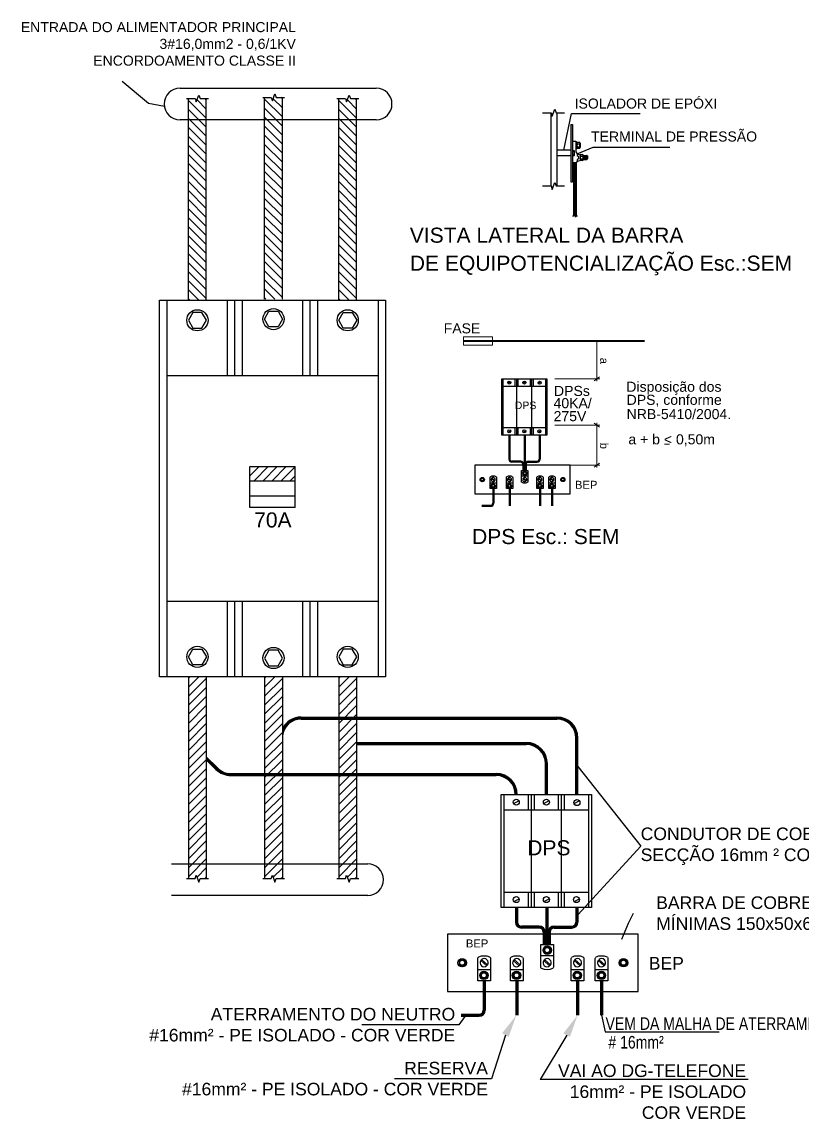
# Model space of a CAD drawing. Header units: inches. Extents: x -3 to 923, y -103 to 154.
# Drawn here: x 286.139 to 286.658, y -72.283 to -71.553 of the extents above; entities that cross this region are included whole.
import ezdxf
from ezdxf.enums import TextEntityAlignment as Align

# ---------------------------------------------------------------- set-up
doc = ezdxf.new("R2010")
doc.units = ezdxf.units.IN
doc.header["$LTSCALE"] = 10
doc.header["$MEASUREMENT"] = 0
doc.linetypes.add('Dashed', pattern=[0.75, 0.5, -0.25])
for name, color, linetype in [('C01', 1, 'Continuous'), ('C02', 2, 'Continuous'), ('C03', 3, 'Continuous'), ('C04', 4, 'Continuous'), ('Cotas', 1, 'Continuous'), ('L14', 7, 'Continuous'), ('L25', 7, 'Continuous'), ('L27', 7, 'Continuous'), ('LO-Condutos', 210, 'Continuous')]:
    doc.layers.add(name, color=color, linetype=linetype)
doc.layers.add('Cota', color=7, linetype='Continuous', lineweight=25)
doc.layers.add('EL -Condutos piso', color=2, linetype='Dashed', lineweight=30)
doc.styles.add('Arial', font='arial.ttf')

# ---------------------------------------------------------------- blocks, each defined once
blk = doc.blocks.new('*X12')
at = {"color": 0}
for p, q in [((2089, 1032), (2089, 1032)), ((2089, 1032), (2089, 1032)), ((2090, 1032), (2090, 1032)), ((2091, 1031), (2091, 1032)), ((2091, 1032), (2091, 1032)), ((2092, 1031), (2092, 1032)), ((2092, 1031), (2092, 1032)), ((2092, 1031), (2119, 1031)), ((2093, 1031), (2093, 1032)), ((2094, 1030), (2094, 1032)), ((2094, 1031), (2094, 1032)), ((2094, 1031), (2116, 1031)), ((2095, 1030), (2095, 1032)), ((2095, 1030), (2114, 1030)), ((2096, 1029), (2096, 1032)), ((2096, 1030), (2096, 1032)), ((2096, 1029), (2113, 1029)), ((2097, 1029), (2097, 1032)), ((2097, 1029), (2111, 1029)), ((2098, 1028), (2098, 1032)), ((2098, 1028), (2098, 1032)), ((2098, 1028), (2110, 1028)), ((2099, 1027), (2099, 1032)), ((2099, 1027), (2099, 1032)), ((2099, 1028), (2109, 1028)), ((2099, 1027), (2108, 1027)), ((2100, 1026), (2100, 1032)), ((2100, 1026), (2107, 1026)), ((2100, 1026), (2106, 1026)), ((2101, 1024), (2101, 1032)), ((2101, 1025), (2101, 1032)), ((2101, 1025), (2105, 1025)), ((2101, 1024), (2104, 1024)), ((2101, 1024), (2103, 1024)), ((2102, 1023), (2102, 1032)), ((2102, 1022), (2102, 1032)), ((2102, 1023), (2103, 1023)), ((2102, 1022), (2102, 1022)), ((2103, 1023), (2103, 1032)), ((2104, 1025), (2104, 1032)), ((2104, 1024), (2104, 1032)), ((2105, 1025), (2105, 1032)), ((2106, 1026), (2106, 1032)), ((2106, 1026), (2106, 1032)), ((2107, 1026), (2107, 1032)), ((2108, 1027), (2108, 1032)), ((2108, 1027), (2108, 1032)), ((2109, 1028), (2109, 1032)), ((2109, 1028), (2109, 1032)), ((2110, 1028), (2110, 1032)), ((2111, 1029), (2111, 1032)), ((2111, 1029), (2111, 1032)), ((2112, 1029), (2112, 1032)), ((2112, 1029), (2112, 1032)), ((2113, 1030), (2113, 1032)), ((2114, 1030), (2114, 1032)), ((2114, 1030), (2114, 1032)), ((2115, 1030), (2115, 1032)), ((2116, 1031), (2116, 1032)), ((2116, 1030), (2116, 1032)), ((2117, 1031), (2117, 1032)), ((2118, 1031), (2118, 1032)), ((2118, 1031), (2118, 1032)), ((2119, 1031), (2119, 1032)), ((2119, 1031), (2119, 1032)), ((2120, 1031), (2120, 1032)), ((2121, 1031), (2121, 1032)), ((2121, 1031), (2121, 1032)), ((2122, 1032), (2122, 1032)), ((2122, 1032), (2122, 1032)), ((2123, 1032), (2123, 1032)), ((2124, 1032), (2124, 1032)), ((2124, 1032), (2124, 1032)), ((2125, 1032), (2125, 1032)), ((2126, 1032), (2126, 1032)), ((2126, 1032), (2126, 1032)), ((2127, 1032), (2127, 1032)), ((2128, 1031), (2128, 1032)), ((2128, 1031), (2128, 1032)), ((2129, 1031), (2129, 1032)), ((2129, 1031), (2129, 1032)), ((2129, 1031), (2158, 1031)), ((2130, 1031), (2130, 1032)), ((2131, 1031), (2131, 1032)), ((2131, 1031), (2131, 1032)), ((2132, 1031), (2132, 1032)), ((2132, 1031), (2132, 1032)), ((2132, 1031), (2156, 1031)), ((2133, 1030), (2133, 1032)), ((2134, 1030), (2134, 1032)), ((2134, 1030), (2134, 1032)), ((2134, 1030), (2154, 1030)), ((2135, 1030), (2135, 1032)), ((2136, 1030), (2136, 1032)), ((2136, 1029), (2136, 1032)), ((2136, 1029), (2153, 1029)), ((2137, 1029), (2137, 1032)), ((2138, 1029), (2138, 1032)), ((2138, 1029), (2138, 1032)), ((2138, 1029), (2152, 1029)), ((2139, 1028), (2139, 1032)), ((2139, 1028), (2139, 1032)), ((2139, 1028), (2151, 1028)), ((2140, 1028), (2140, 1032)), ((2140, 1028), (2150, 1028)), ((2141, 1027), (2141, 1032)), ((2141, 1027), (2141, 1032)), ((2141, 1027), (2150, 1027)), ((2142, 1026), (2142, 1032)), ((2142, 1026), (2142, 1032)), ((2142, 1026), (2149, 1026)), ((2143, 1026), (2143, 1032)), ((2143, 1026), (2149, 1026)), ((2144, 1025), (2144, 1032)), ((2144, 1025), (2144, 1032)), ((2144, 1025), (2148, 1025)), ((2145, 1024), (2145, 1032)), ((2145, 1024), (2148, 1024)), ((2145, 1024), (2148, 1024)), ((2146, 1023), (2146, 1032)), ((2146, 1023), (2146, 1032)), ((2146, 1023), (2147, 1023)), ((2147, 1022), (2147, 1032)), ((2147, 1022), (2147, 1022)), ((2148, 1024), (2148, 1032)), ((2148, 1025), (2148, 1032)), ((2149, 1026), (2149, 1032)), ((2149, 1026), (2149, 1032)), ((2150, 1027), (2150, 1032)), ((2151, 1028), (2151, 1032)), ((2151, 1028), (2151, 1032)), ((2152, 1029), (2152, 1032)), ((2152, 1029), (2152, 1032)), ((2153, 1029), (2153, 1032)), ((2154, 1030), (2154, 1032)), ((2154, 1030), (2154, 1032)), ((2155, 1030), (2155, 1032)), ((2156, 1031), (2156, 1032)), ((2156, 1031), (2156, 1032)), ((2157, 1031), (2157, 1032)), ((2158, 1031), (2158, 1032)), ((2158, 1031), (2158, 1032)), ((2159, 1031), (2159, 1032)), ((2159, 1031), (2159, 1032)), ((2160, 1031), (2160, 1032)), ((2161, 1031), (2161, 1032))]:
    blk.add_line(p, q, dxfattribs=at)
blk = doc.blocks.new('*X11')
at = {"color": 0}
for p, q in [((2088, 982), (2088, 982)), ((2089, 982), (2089, 982)), ((2089, 982), (2089, 982)), ((2090, 982), (2090, 982)), ((2091, 982), (2120, 982)), ((2091, 982), (2091, 982)), ((2091, 982), (2091, 982)), ((2092, 982), (2092, 982)), ((2092, 982), (2092, 982)), ((2093, 982), (2117, 982)), ((2093, 982), (2093, 982)), ((2094, 982), (2094, 983)), ((2094, 982), (2094, 983)), ((2095, 983), (2115, 983)), ((2095, 982), (2095, 983)), ((2096, 984), (2113, 984)), ((2096, 982), (2096, 984)), ((2096, 982), (2096, 984)), ((2097, 984), (2111, 984)), ((2097, 982), (2097, 984)), ((2098, 986), (2109, 986)), ((2098, 985), (2110, 985)), ((2098, 982), (2098, 985)), ((2098, 982), (2098, 985)), ((2099, 982), (2099, 987)), ((2099, 986), (2108, 986)), ((2099, 982), (2099, 986)), ((2100, 988), (2105, 988)), ((2100, 987), (2107, 987)), ((2100, 987), (2106, 987)), ((2100, 982), (2100, 987)), ((2101, 989), (2104, 989)), ((2101, 989), (2104, 989)), ((2101, 982), (2101, 989)), ((2101, 982), (2101, 988)), ((2102, 991), (2102, 991)), ((2102, 982), (2102, 991)), ((2102, 990), (2103, 990)), ((2102, 982), (2102, 990)), ((2103, 982), (2103, 990)), ((2104, 982), (2104, 989)), ((2104, 982), (2104, 989)), ((2105, 982), (2105, 988)), ((2106, 982), (2106, 988)), ((2106, 982), (2106, 987)), ((2107, 982), (2107, 987)), ((2108, 982), (2108, 986)), ((2108, 982), (2108, 986)), ((2109, 982), (2109, 986)), ((2109, 982), (2109, 985)), ((2110, 982), (2110, 985)), ((2111, 982), (2111, 985)), ((2111, 982), (2111, 984)), ((2112, 982), (2112, 984)), ((2112, 982), (2112, 984)), ((2113, 982), (2113, 984)), ((2114, 982), (2114, 983)), ((2114, 982), (2114, 983)), ((2115, 982), (2115, 983)), ((2116, 982), (2116, 983)), ((2116, 982), (2116, 983)), ((2117, 982), (2117, 983)), ((2118, 982), (2118, 982)), ((2118, 982), (2118, 982)), ((2119, 982), (2119, 982)), ((2119, 982), (2119, 982)), ((2120, 982), (2120, 982)), ((2121, 982), (2121, 982)), ((2121, 982), (2121, 982)), ((2122, 982), (2122, 982)), ((2122, 982), (2122, 982)), ((2123, 982), (2123, 982)), ((2124, 982), (2124, 982)), ((2124, 982), (2124, 982)), ((2125, 982), (2125, 982)), ((2126, 982), (2126, 982)), ((2126, 982), (2126, 982)), ((2127, 982), (2127, 982)), ((2128, 982), (2159, 982)), ((2128, 982), (2128, 982)), ((2128, 982), (2128, 982)), ((2129, 982), (2129, 982)), ((2129, 982), (2129, 982)), ((2130, 982), (2130, 982)), ((2131, 982), (2131, 982)), ((2131, 982), (2131, 982)), ((2132, 982), (2132, 983)), ((2132, 982), (2132, 983)), ((2132, 982), (2156, 982)), ((2133, 982), (2133, 983)), ((2134, 983), (2154, 983)), ((2134, 982), (2134, 983)), ((2134, 982), (2134, 983)), ((2135, 982), (2135, 983)), ((2136, 984), (2153, 984)), ((2136, 982), (2136, 984)), ((2136, 982), (2136, 984)), ((2137, 984), (2152, 984)), ((2137, 982), (2137, 984)), ((2138, 982), (2138, 985)), ((2138, 982), (2138, 984)), ((2139, 985), (2151, 985)), ((2139, 982), (2139, 985)), ((2139, 982), (2139, 985)), ((2140, 986), (2151, 986)), ((2140, 982), (2140, 986)), ((2141, 986), (2150, 986)), ((2141, 982), (2141, 986)), ((2141, 982), (2141, 986)), ((2142, 987), (2149, 987)), ((2142, 982), (2142, 987)), ((2142, 982), (2142, 987)), ((2143, 982), (2143, 988)), ((2143, 987), (2149, 987)), ((2144, 989), (2148, 989)), ((2144, 982), (2144, 989)), ((2144, 988), (2148, 988)), ((2144, 982), (2144, 988)), ((2145, 989), (2148, 989)), ((2145, 982), (2145, 989)), ((2146, 990), (2147, 990)), ((2146, 982), (2146, 990)), ((2146, 982), (2146, 990)), ((2147, 991), (2147, 991)), ((2147, 982), (2147, 991)), ((2148, 982), (2148, 990)), ((2148, 982), (2148, 989)), ((2149, 982), (2149, 988)), ((2149, 982), (2149, 987)), ((2150, 982), (2150, 986)), ((2151, 982), (2151, 986)), ((2151, 982), (2151, 985)), ((2152, 982), (2152, 985)), ((2152, 982), (2152, 984)), ((2153, 982), (2153, 984)), ((2154, 982), (2154, 983)), ((2154, 982), (2154, 983)), ((2155, 982), (2155, 983)), ((2156, 982), (2156, 983)), ((2156, 982), (2156, 982)), ((2157, 982), (2157, 982)), ((2158, 982), (2158, 982)), ((2158, 982), (2158, 982)), ((2159, 982), (2159, 982)), ((2159, 982), (2159, 982)), ((2160, 982), (2160, 982))]:
    blk.add_line(p, q, dxfattribs=at)
blk = doc.blocks.new('*X13')
at = {"color": 0, "linetype": 'Continuous'}
for p, q in [((9020.7, -152.5), (9018.4, -125.5)), ((9025.1, -152.5), (9022.8, -125.5)), ((9029.5, -152.5), (9027.2, -125.5)), ((9033.9, -152.5), (9031.6, -125.5)), ((9038.3, -151.9), (9036, -125.5))]:
    blk.add_line(p, q, dxfattribs=at)

msp = doc.modelspace()

# ---------------------------------------------------------------- hatches: boundary and pattern name
at = {"layer": 'Cotas'}
h = msp.add_hatch(dxfattribs=at)
h.set_pattern_fill('ANSI31', color=256, scale=0.001336, angle=90, style=0)
h.set_pattern_definition([(135, (281.5635145, -73.576891), (-0.0029988493, -0.0029988493), [])])
h.paths.add_polyline_path([(286.26152, -71.60438), (286.25737, -71.60438), (286.25654, -71.60209), (286.25487, -71.60668), (286.25403, -71.60438), (286.24971, -71.60438), (286.24971, -71.73843), (286.26152, -71.73843)])
h = msp.add_hatch(dxfattribs=at)
h.set_pattern_fill('ANSI31', color=256, scale=0.001336, angle=90, style=0)
h.set_pattern_definition([(135, (281.6141075, -73.5761193), (-0.0029988493, -0.0029988493), [])])
h.paths.add_polyline_path([(286.31211, -71.60361), (286.30796, -71.60361), (286.30713, -71.60132), (286.30546, -71.60591), (286.30462, -71.60361), (286.3003, -71.60361), (286.3003, -71.73766), (286.31211, -71.73766)])
h = msp.add_hatch(dxfattribs=at)
h.set_pattern_fill('ANSI31', color=256, scale=0.001336, angle=90, style=0)
h.set_pattern_definition([(135, (281.6634914, -73.576891), (-0.0029988493, -0.0029988493), [])])
h.paths.add_polyline_path([(286.3615, -71.60438), (286.35735, -71.60438), (286.35651, -71.60209), (286.35484, -71.60668), (286.35401, -71.60438), (286.34968, -71.60438), (286.34968, -71.73843), (286.3615, -71.73843)])
h = msp.add_hatch(dxfattribs=at)
h.set_pattern_fill('ANSI31', color=256, scale=0.001336, angle=90, style=0)
h.set_pattern_definition([(225, (281.5635145, -70.1504263), (-0.0029988493, 0.0029988493), [])])
h.paths.add_polyline_path([(286.26152, -72.12293), (286.25737, -72.12293), (286.25654, -72.12523), (286.25487, -72.12064), (286.25403, -72.12293), (286.24971, -72.12293), (286.24971, -71.98889), (286.26152, -71.98889)])
h = msp.add_hatch(dxfattribs=at)
h.set_pattern_fill('ANSI31', color=256, scale=0.001336, angle=90, style=0)
h.set_pattern_definition([(225, (281.6141075, -70.1504263), (-0.0029988493, 0.0029988493), [])])
h.paths.add_polyline_path([(286.31211, -72.12293), (286.30796, -72.12293), (286.30713, -72.12523), (286.30546, -72.12064), (286.30462, -72.12293), (286.3003, -72.12293), (286.3003, -71.98889), (286.31211, -71.98889)])
h = msp.add_hatch(dxfattribs=at)
h.set_pattern_fill('ANSI31', color=256, scale=0.001336, angle=90, style=0)
h.set_pattern_definition([(225, (281.6634914, -70.1504263), (-0.0029988493, 0.0029988493), [])])
h.paths.add_polyline_path([(286.3615, -72.12293), (286.35735, -72.12293), (286.35651, -72.12523), (286.35484, -72.12064), (286.35401, -72.12293), (286.34968, -72.12293), (286.34968, -71.98889), (286.3615, -71.98889)])
at = {"layer": 'L14', "linetype": 'Continuous'}
h = msp.add_hatch(dxfattribs=at)
h.set_pattern_fill('ANSI31', scale=0.001336, style=0)
h.set_pattern_definition([(45, (283.3151245, -78.363285), (-0.0029988493, 0.0029988493), [])])
h.paths.add_polyline_path([(286.32063, -71.85865), (286.32063, -71.84906), (286.29057, -71.84906), (286.29057, -71.85865)])

# ---------------------------------------------------------------- linework, layer by layer
for p, q in [((286.24971, -71.73843), (286.24971, -71.60432)), ((286.26152, -71.73843), (286.26152, -71.60432)), ((286.3003, -71.73766), (286.3003, -71.60354)), ((286.31211, -71.73766), (286.31211, -71.60354)), ((286.34968, -71.73843), (286.34968, -71.60432)), ((286.3615, -71.73843), (286.3615, -71.60432)), ((286.45025, -71.85993), (286.45447, -71.85993)), ((286.45319, -71.85874), (286.4512, -71.8569)), ((286.45349, -71.85841), (286.4515, -71.85657)), ((286.46109, -71.85993), (286.46531, -71.85993)), ((286.46402, -71.85874), (286.46204, -71.8569)), ((286.46433, -71.85841), (286.46234, -71.85657)), ((286.47538, -71.85538), (286.47116, -71.85538)), ((286.47214, -71.8569), (286.47413, -71.85874)), ((286.47244, -71.85657), (286.47443, -71.85841)), ((286.48129, -71.85993), (286.48551, -71.85993)), ((286.48423, -71.85874), (286.48224, -71.8569)), ((286.48453, -71.85841), (286.48255, -71.85657)), ((286.48929, -71.85993), (286.4935, -71.85993)), ((286.49222, -71.85874), (286.49024, -71.8569)), ((286.49252, -71.85841), (286.49054, -71.85657)), ((286.24971, -71.98889), (286.24971, -72.123)), ((286.26152, -71.98889), (286.26152, -72.123)), ((286.3003, -71.98889), (286.3003, -72.123)), ((286.31211, -71.98889), (286.31211, -72.123)), ((286.34968, -71.98889), (286.34968, -72.123)), ((286.3615, -71.98889), (286.3615, -72.123)), ((286.49239, -72.17427), (286.48395, -72.17427)), ((286.448, -72.18099), (286.44403, -72.17731)), ((286.4486, -72.18034), (286.44463, -72.17666)), ((286.46967, -72.18099), (286.4657, -72.17731)), ((286.47028, -72.18034), (286.46631, -72.17666)), ((286.48591, -72.17731), (286.48988, -72.18099)), ((286.48651, -72.17666), (286.49048, -72.18034)), ((286.51008, -72.18099), (286.50611, -72.17731)), ((286.51069, -72.18034), (286.50672, -72.17666)), ((286.52607, -72.18099), (286.5221, -72.17731)), ((286.52667, -72.18034), (286.5227, -72.17666)), ((286.44212, -72.18338), (286.45056, -72.18338)), ((286.4638, -72.18338), (286.47224, -72.18338)), ((286.50421, -72.18338), (286.51265, -72.18338)), ((286.5202, -72.18338), (286.52863, -72.18338))]:
    msp.add_line(p, q)
at = {"color": 7, "linetype": 'Continuous'}
for p, q in [((286.4622, -71.82615), (286.46397, -71.82527)), ((286.47222, -71.82615), (286.47399, -71.82527)), ((286.48224, -71.82615), (286.48401, -71.82527)), ((286.46603, -72.13805), (286.46956, -72.13628)), ((286.48606, -72.13805), (286.4896, -72.13628)), ((286.5061, -72.13805), (286.50964, -72.13628))]:
    msp.add_line(p, q, dxfattribs=at)
for points in [[(286.44013, -71.8672), (286.5036, -71.8672), (286.5036, -71.84811), (286.44013, -71.84811)], [(286.47455, -71.85346), (286.47395, -71.85451), (286.47274, -71.85451), (286.47214, -71.85346), (286.47274, -71.85242), (286.47395, -71.85242)], [(286.44505, -71.85886), (286.4461, -71.85826), (286.4461, -71.85705), (286.44505, -71.85645), (286.44401, -71.85705), (286.44401, -71.85826)], [(286.49867, -71.85886), (286.49763, -71.85826), (286.49763, -71.85705), (286.49867, -71.85645), (286.49972, -71.85705), (286.49972, -71.85826)], [(286.45108, -71.86184), (286.45168, -71.8608), (286.45289, -71.8608), (286.45349, -71.86184), (286.45289, -71.86289), (286.45168, -71.86289)], [(286.46192, -71.86184), (286.46252, -71.8608), (286.46373, -71.8608), (286.46433, -71.86184), (286.46373, -71.86289), (286.46252, -71.86289)], [(286.48212, -71.86184), (286.48273, -71.8608), (286.48393, -71.8608), (286.48453, -71.86184), (286.48393, -71.86289), (286.48273, -71.86289)], [(286.49012, -71.86184), (286.49072, -71.8608), (286.49192, -71.8608), (286.49253, -71.86184), (286.49192, -71.86289), (286.49072, -71.86289)], [(286.42188, -72.19791), (286.54882, -72.19791), (286.54882, -72.15974), (286.42188, -72.15974)], [(286.49073, -72.17045), (286.48952, -72.17253), (286.48711, -72.17253), (286.4859, -72.17045), (286.48711, -72.16836), (286.48952, -72.16836)], [(286.43173, -72.18124), (286.43382, -72.18003), (286.43382, -72.17762), (286.43173, -72.17641), (286.42964, -72.17762), (286.42964, -72.18003)], [(286.53897, -72.18124), (286.53688, -72.18003), (286.53688, -72.17762), (286.53897, -72.17641), (286.54106, -72.17762), (286.54106, -72.18003)], [(286.44378, -72.18721), (286.44499, -72.18512), (286.4474, -72.18512), (286.44861, -72.18721), (286.4474, -72.18929), (286.44499, -72.18929)], [(286.46546, -72.18721), (286.46667, -72.18512), (286.46908, -72.18512), (286.47028, -72.18721), (286.46908, -72.18929), (286.46667, -72.18929)], [(286.50587, -72.18721), (286.50708, -72.18512), (286.50949, -72.18512), (286.51069, -72.18721), (286.50949, -72.18929), (286.50708, -72.18929)], [(286.52186, -72.18721), (286.52306, -72.18512), (286.52547, -72.18512), (286.52668, -72.18721), (286.52547, -72.18929), (286.52306, -72.18929)]]:
    msp.add_lwpolyline(points, close=True)
for points in [[(286.47135, -71.85949, -0.230055), (286.47116, -71.8591), (286.47116, -71.85165), (286.47538, -71.85165), (286.47538, -71.8591, -0.230055), (286.47519, -71.85949)], [(286.45428, -71.85582, -0.230055), (286.45447, -71.85621), (286.45447, -71.86366), (286.45025, -71.86366), (286.45025, -71.85621, -0.230055), (286.45044, -71.85582)], [(286.46512, -71.85582, -0.230055), (286.46531, -71.85621), (286.46531, -71.86366), (286.46109, -71.86366), (286.46109, -71.85621, -0.230055), (286.46128, -71.85582)], [(286.48532, -71.85582, -0.230055), (286.48551, -71.85621), (286.48551, -71.86366), (286.48129, -71.86366), (286.48129, -71.85621, -0.230055), (286.48148, -71.85582)], [(286.49331, -71.85582, -0.230055), (286.4935, -71.85621), (286.4935, -71.86366), (286.48929, -71.86366), (286.48929, -71.85621, -0.230055), (286.48948, -71.85582)], [(286.48433, -72.1825, -0.230055), (286.48395, -72.18172), (286.48395, -72.16682), (286.49239, -72.16682), (286.49239, -72.18172, -0.230055), (286.49201, -72.1825)], [(286.45018, -72.17515, -0.230055), (286.45056, -72.17593), (286.45056, -72.19084), (286.44212, -72.19084), (286.44212, -72.17593, -0.230055), (286.4425, -72.17515)], [(286.47186, -72.17515, -0.230055), (286.47224, -72.17593), (286.47224, -72.19084), (286.4638, -72.19084), (286.4638, -72.17593, -0.230055), (286.46418, -72.17515)], [(286.51227, -72.17515, -0.230055), (286.51265, -72.17593), (286.51265, -72.19084), (286.50421, -72.19084), (286.50421, -72.17593, -0.230055), (286.50459, -72.17515)], [(286.52825, -72.17515, -0.230055), (286.52863, -72.17593), (286.52863, -72.19084), (286.5202, -72.19084), (286.5202, -72.17593, -0.230055), (286.52058, -72.17515)]]:
    msp.add_lwpolyline(points, format="xyb")
for centre, radius in [((286.46301, -71.82557), 0.001), ((286.47303, -71.82557), 0.001), ((286.48305, -71.82557), 0.001), ((286.46765, -72.13688), 0.002), ((286.48769, -72.13688), 0.002), ((286.50772, -72.13688), 0.002)]:
    msp.add_circle(centre, radius, dxfattribs=at)
for centre, radius in [((286.47335, -71.85346), 0.00141), ((286.47335, -71.85346), 0.000849), ((286.44505, -71.85765), 0.00141), ((286.44505, -71.85765), 0.000849), ((286.45228, -71.86184), 0.00141), ((286.46312, -71.86184), 0.00141), ((286.48333, -71.86184), 0.00141), ((286.49132, -71.86184), 0.00141), ((286.49867, -71.85765), 0.00141), ((286.49867, -71.85765), 0.000849), ((286.45228, -71.86184), 0.000849), ((286.46312, -71.86184), 0.000849), ((286.48333, -71.86184), 0.000849), ((286.49132, -71.86184), 0.000849), ((286.48832, -72.17045), 0.00282), ((286.48832, -72.17045), 0.0017), ((286.43173, -72.17883), 0.00282), ((286.43173, -72.17883), 0.0017), ((286.53897, -72.17883), 0.00282), ((286.53897, -72.17883), 0.0017), ((286.44619, -72.18721), 0.00282), ((286.44619, -72.18721), 0.0017), ((286.46787, -72.18721), 0.00282), ((286.46787, -72.18721), 0.0017), ((286.50828, -72.18721), 0.00282), ((286.50828, -72.18721), 0.0017), ((286.52427, -72.18721), 0.00282), ((286.52427, -72.18721), 0.0017)]:
    msp.add_circle(centre, radius)
for centre, radius, start, end in [((286.45236, -71.86029), 0.00487, 66.78151, 113.21849), ((286.45234, -71.85765), 0.00137, 146.48602, 307.79932), ((286.45125, -71.85664), 0.000259, 257.96115, 16.32419), ((286.45234, -71.85765), 0.00137, 326.48602, 127.79932), ((286.45343, -71.85867), 0.000259, 77.96115, 196.32419), ((286.4632, -71.86029), 0.00487, 66.78151, 113.21849), ((286.46318, -71.85765), 0.00137, 146.48602, 307.79932), ((286.46209, -71.85664), 0.000259, 257.96115, 16.32419), ((286.46318, -71.85765), 0.00137, 326.48602, 127.79932), ((286.46427, -71.85867), 0.000259, 77.96115, 196.32419), ((286.47327, -71.85502), 0.00487, 246.78151, 293.21849), ((286.47329, -71.85765), 0.00137, 146.48602, 307.79932), ((286.4722, -71.85664), 0.000259, 257.96115, 16.32419), ((286.47329, -71.85765), 0.00137, 326.48602, 127.79932), ((286.47438, -71.85867), 0.000259, 77.96115, 196.32419), ((286.4834, -71.86029), 0.00487, 66.78151, 113.21849), ((286.48339, -71.85765), 0.00137, 146.48602, 307.79932), ((286.4823, -71.85664), 0.000259, 257.96115, 16.32419), ((286.48339, -71.85765), 0.00137, 326.48602, 127.79932), ((286.48448, -71.85867), 0.000259, 77.96115, 196.32419), ((286.49139, -71.86029), 0.00487, 66.78151, 113.21849), ((286.49138, -71.85765), 0.00137, 146.48602, 307.79932), ((286.49029, -71.85664), 0.000259, 257.96115, 16.32419), ((286.49138, -71.85765), 0.00137, 326.48602, 127.79932), ((286.49247, -71.85867), 0.000259, 77.96115, 196.32419), ((286.44634, -72.1841), 0.00974, 66.78151, 113.21849), ((286.46802, -72.1841), 0.00974, 66.78151, 113.21849), ((286.50843, -72.1841), 0.00974, 66.78151, 113.21849), ((286.52441, -72.1841), 0.00974, 66.78151, 113.21849), ((286.44631, -72.17883), 0.00274, 146.48602, 307.79932), ((286.44413, -72.1768), 0.000519, 257.96115, 16.32419), ((286.44631, -72.17883), 0.00274, 326.48602, 127.79932), ((286.44849, -72.18085), 0.000519, 77.96115, 196.32419), ((286.46799, -72.17883), 0.00274, 146.48602, 307.79932), ((286.46581, -72.1768), 0.000519, 257.96115, 16.32419), ((286.46799, -72.17883), 0.00274, 326.48602, 127.79932), ((286.47017, -72.18085), 0.000519, 77.96115, 196.32419), ((286.4882, -72.17883), 0.00274, 146.48602, 307.79932), ((286.48602, -72.1768), 0.000519, 257.96115, 16.32419), ((286.4882, -72.17883), 0.00274, 326.48602, 127.79932), ((286.49038, -72.18085), 0.000519, 77.96115, 196.32419), ((286.5084, -72.17883), 0.00274, 146.48602, 307.79932), ((286.50622, -72.1768), 0.000519, 257.96115, 16.32419), ((286.5084, -72.17883), 0.00274, 326.48602, 127.79932), ((286.51058, -72.18085), 0.000519, 77.96115, 196.32419), ((286.52439, -72.17883), 0.00274, 146.48602, 307.79932), ((286.52221, -72.1768), 0.000519, 257.96115, 16.32419), ((286.52439, -72.17883), 0.00274, 326.48602, 127.79932), ((286.52657, -72.18085), 0.000519, 77.96115, 196.32419), ((286.48817, -72.17355), 0.00974, 246.78151, 293.21849)]:
    msp.add_arc(centre, radius, start, end)
at = {"layer": 'C01'}
for p, q in [((286.50596, -71.64713), (286.50596, -71.68245)), ((286.50634, -71.64713), (286.50634, -71.68192)), ((286.50731, -71.6469), (286.50731, -71.68245))]:
    msp.add_line(p, q, dxfattribs=at)
at = {"layer": 'C02'}
for p, q in [((286.50394, -71.62163), (286.50518, -71.62163)), ((286.50518, -71.63281), (286.5073, -71.63281)), ((286.5073, -71.63281), (286.5073, -71.63984)), ((286.5073, -71.63327), (286.50792, -71.63327)), ((286.50792, -71.63327), (286.50792, -71.63794)), ((286.50394, -71.63878), (286.49472, -71.63878)), ((286.50638, -71.63984), (286.50518, -71.63984)), ((286.50638, -71.64157), (286.50518, -71.64157)), ((286.50792, -71.63794), (286.5073, -71.63794)), ((286.5073, -71.63984), (286.50823, -71.64108)), ((286.50823, -71.64108), (286.51024, -71.64172)), ((286.50823, -71.64108), (286.50823, -71.64236)), ((286.50394, -71.64249), (286.49472, -71.64249)), ((286.507, -71.64713), (286.50518, -71.64713)), ((286.50568, -71.64713), (286.50568, -71.68245)), ((286.507, -71.64713), (286.50823, -71.64621)), ((286.50758, -71.6467), (286.50758, -71.68245)), ((286.50823, -71.64236), (286.509, -71.64287)), ((286.509, -71.64441), (286.50823, -71.64493)), ((286.50823, -71.64493), (286.50823, -71.64621)), ((286.50823, -71.64621), (286.5103, -71.64547)), ((286.509, -71.64287), (286.509, -71.64441)), ((286.51218, -71.64222), (286.51455, -71.64222)), ((286.51218, -71.64483), (286.51455, -71.64483)), ((286.5122, -71.64206), (286.5122, -71.64504)), ((286.51455, -71.64222), (286.51455, -71.64483)), ((286.51515, -71.64254), (286.51455, -71.64222)), ((286.51515, -71.64451), (286.51455, -71.64483)), ((286.51515, -71.64254), (286.51515, -71.64451)), ((286.50394, -71.65978), (286.50518, -71.65978))]:
    msp.add_line(p, q, dxfattribs=at)
for points in [[(286.50394, -71.62163), (286.50394, -71.65978)], [(286.50518, -71.62163), (286.50518, -71.65978)]]:
    msp.add_lwpolyline(points, dxfattribs=at)
for points in [[(286.50518, -71.63912), (286.50518, -71.64228), (286.50638, -71.64228), (286.50638, -71.63912)], [(286.24958, -71.7518), (286.2526, -71.75702), (286.25863, -71.75702), (286.26164, -71.7518), (286.25863, -71.74658), (286.2526, -71.74658)], [(286.31223, -71.75103), (286.30922, -71.75625), (286.30319, -71.75625), (286.30018, -71.75103), (286.30319, -71.74581), (286.30922, -71.74581)], [(286.36162, -71.7518), (286.3586, -71.75702), (286.35257, -71.75702), (286.34956, -71.7518), (286.35257, -71.74658), (286.3586, -71.74658)], [(286.24958, -71.97552), (286.2526, -71.9703), (286.25863, -71.9703), (286.26164, -71.97552), (286.25863, -71.98074), (286.2526, -71.98074)], [(286.31223, -71.97629), (286.30922, -71.97107), (286.30319, -71.97107), (286.30018, -71.97629), (286.30319, -71.98151), (286.30922, -71.98151)], [(286.36162, -71.97552), (286.3586, -71.9703), (286.35257, -71.9703), (286.34956, -71.97552), (286.35257, -71.98074), (286.3586, -71.98074)]]:
    msp.add_lwpolyline(points, close=True, dxfattribs=at)
for centre in [(286.3062, -71.75103), (286.25561, -71.7518), (286.35559, -71.7518), (286.25561, -71.97552), (286.3062, -71.97629), (286.35559, -71.97552)]:
    msp.add_circle(centre, 0.00704, dxfattribs=at)
at = {"layer": 'C03'}
for p, q in [((286.49067, -71.61387), (286.49067, -71.66249)), ((286.49472, -71.61387), (286.49472, -71.66249))]:
    msp.add_line(p, q, dxfattribs=at)
msp.add_solid([(286.50394, -71.62163), (286.50518, -71.62163), (286.50394, -71.65978), (286.50518, -71.65978)], dxfattribs=at)
at = {"layer": 'C04'}
for p, q in [((286.508, -71.63405), (286.508, -71.63704)), ((286.508, -71.63461), (286.51007, -71.63461)), ((286.50838, -71.63348), (286.50969, -71.63348)), ((286.51007, -71.63404), (286.51007, -71.63701)), ((286.508, -71.63647), (286.51007, -71.63647)), ((286.50964, -71.63761), (286.50842, -71.63761)), ((286.51051, -71.64151), (286.51182, -71.64151)), ((286.51013, -71.64208), (286.51013, -71.64506)), ((286.51013, -71.64264), (286.5122, -71.64264)), ((286.51013, -71.6445), (286.5122, -71.6445)), ((286.51178, -71.64564), (286.51056, -71.64564))]:
    msp.add_line(p, q, dxfattribs=at)
for centre, radius, start, end in [((286.50861, -71.63405), 0.00061, 111.93309, 180.22079), ((286.50861, -71.63405), 0.00061, 180.26169, 248.52604), ((286.50931, -71.63554), 0.00131, 135.01933, 224.98067), ((286.50946, -71.63405), 0.00061, 291.47396, 1.25829), ((286.50875, -71.63554), 0.00131, 315.01933, 44.98067), ((286.50946, -71.63405), 0.00061, 1.37526, 68.06691), ((286.50862, -71.63703), 0.00061, 112.53424, 180.50848), ((286.50862, -71.63703), 0.00061, 180.57801, 251.39724), ((286.50945, -71.63703), 0.00061, 288.60276, 359.48754), ((286.50945, -71.63703), 0.00061, 359.62758, 67.46576), ((286.51074, -71.64207), 0.00061, 111.93309, 180.22079), ((286.51159, -71.64207), 0.00061, 1.37526, 68.06691), ((286.51074, -71.64207), 0.00061, 180.26169, 248.52604), ((286.51145, -71.64357), 0.00131, 135.01933, 224.98067), ((286.51075, -71.64506), 0.00061, 112.53424, 180.50848), ((286.51075, -71.64506), 0.00061, 180.57801, 251.39724), ((286.51158, -71.64506), 0.00061, 288.60276, 359.48754), ((286.51159, -71.64207), 0.00061, 291.47396, 1.25829), ((286.51089, -71.64357), 0.00131, 315.01933, 44.98067), ((286.51158, -71.64506), 0.00061, 359.62758, 67.46576)]:
    msp.add_arc(centre, radius, start, end, dxfattribs=at)
at = {"layer": 'Cota'}
for p, q in [((286.5087, -72.04832), (286.55042, -72.10139)), ((286.5087, -72.14702), (286.55042, -72.10139)), ((286.50121, -72.22692), (286.48367, -72.25635)), ((286.62187, -72.25635), (286.48367, -72.25635))]:
    msp.add_line(p, q, dxfattribs=at)
for points in [[(286.23372, -71.60979), (286.22299, -71.60779), (286.20546, -71.59303)], [(286.24406, -71.59758), (286.37453, -71.59758)], [(286.37453, -71.61855), (286.24406, -71.61855)], [(286.49933, -71.63878), (286.50439, -71.61439), (286.55004, -71.61439)], [(286.50823, -71.64108), (286.51882, -71.63663), (286.56983, -71.63663)], [(286.23845, -72.11309), (286.36891, -72.11309)], [(286.36891, -72.13407), (286.23845, -72.13407)], [(286.53792, -72.16328), (286.5423, -72.15259), (286.5457, -72.14591)], [(286.43336, -72.21464), (286.42942, -72.22007), (286.36488, -72.22007)], [(286.52441, -72.21375), (286.52684, -72.22477), (286.60268, -72.22477)], [(286.46046, -72.22692), (286.45119, -72.25592), (286.38666, -72.25592)]]:
    msp.add_lwpolyline(points, dxfattribs=at)
at = {"layer": 'Cota', "linetype": 'Continuous'}
for points in [[(286.24843, -71.60438), (286.25403, -71.60438), (286.25487, -71.60668), (286.25654, -71.60209), (286.25737, -71.60438), (286.26297, -71.60438)], [(286.29902, -71.60361), (286.30462, -71.60361), (286.30546, -71.60591), (286.30713, -71.60132), (286.30796, -71.60361), (286.31357, -71.60361)], [(286.34841, -71.60438), (286.35401, -71.60438), (286.35484, -71.60668), (286.35651, -71.60209), (286.35735, -71.60438), (286.36295, -71.60438)], [(286.48521, -71.61387), (286.49082, -71.61387), (286.49165, -71.61616), (286.49332, -71.61157), (286.49416, -71.61387), (286.49976, -71.61387)], [(286.48521, -71.66249), (286.49082, -71.66249), (286.49165, -71.66478), (286.49332, -71.66019), (286.49416, -71.66249), (286.49976, -71.66249)], [(286.24843, -72.12293), (286.25403, -72.12293), (286.25487, -72.12064), (286.25654, -72.12523), (286.25737, -72.12293), (286.26297, -72.12293)], [(286.29902, -72.12293), (286.30462, -72.12293), (286.30546, -72.12064), (286.30713, -72.12523), (286.30796, -72.12293), (286.31357, -72.12293)], [(286.34841, -72.12293), (286.35401, -72.12293), (286.35484, -72.12064), (286.35651, -72.12523), (286.35735, -72.12293), (286.36295, -72.12293)]]:
    msp.add_lwpolyline(points, dxfattribs=at)
at = {"layer": 'Cota'}
for centre, start, end in [((286.24406, -71.60807), 90, 270), ((286.37453, -71.60807), 270, 90), ((286.36891, -72.12358), 270, 90)]:
    msp.add_arc(centre, 0.01049, start, end, dxfattribs=at)
for points in [[(286.45827, -72.22572), (286.46769, -72.21375), (286.46266, -72.22813)], [(286.49901, -72.22572), (286.50843, -72.21375), (286.5034, -72.22813)]]:
    msp.add_solid(points, dxfattribs=at)
at = {"layer": 'Cotas'}
for p, q in [((286.5069, -71.64713), (286.5069, -71.68291)), ((286.5051, -71.68245), (286.50603, -71.68245)), ((286.50603, -71.68245), (286.50657, -71.68154)), ((286.50657, -71.68154), (286.507, -71.68331)), ((286.507, -71.68331), (286.50723, -71.68245)), ((286.50723, -71.68245), (286.50831, -71.68245))]:
    msp.add_line(p, q, dxfattribs=at)
at = {"layer": 'Cotas', "linetype": 'Continuous', "lineweight": 0}
for p, q in [((286.52127, -71.79218), (286.52127, -71.76566)), ((286.49338, -71.79067), (286.52317, -71.79067)), ((286.51943, -71.79207), (286.52311, -71.78928)), ((286.49338, -71.8215), (286.52317, -71.8215)), ((286.51943, -71.8201), (286.52311, -71.82289)), ((286.52127, -71.81999), (286.52127, -71.84962)), ((286.49338, -71.84811), (286.52317, -71.84811)), ((286.51943, -71.84951), (286.52311, -71.84671))]:
    msp.add_line(p, q, dxfattribs=at)
at = {"layer": 'EL -Condutos piso', "linetype": 'Continuous'}
for p, q in [((286.46273, -71.82824), (286.46273, -71.84415)), ((286.4629, -71.82824), (286.4629, -71.84415)), ((286.46307, -71.82824), (286.46307, -71.84415)), ((286.46323, -71.82824), (286.46323, -71.84415)), ((286.4634, -71.82824), (286.4634, -71.84415)), ((286.47285, -71.82824), (286.47285, -71.85165)), ((286.47302, -71.82824), (286.47302, -71.85165)), ((286.47319, -71.82824), (286.47319, -71.85165)), ((286.47335, -71.82824), (286.47335, -71.85165)), ((286.47352, -71.82824), (286.47352, -71.85165)), ((286.48287, -71.82824), (286.48287, -71.84415)), ((286.48304, -71.82824), (286.48304, -71.84415)), ((286.4832, -71.82824), (286.4832, -71.84415)), ((286.48337, -71.82824), (286.48337, -71.84415)), ((286.48354, -71.82824), (286.48354, -71.84415)), ((286.47068, -71.84548), (286.46474, -71.84548)), ((286.47068, -71.84565), (286.46474, -71.84565)), ((286.47068, -71.84582), (286.46474, -71.84582)), ((286.47068, -71.84598), (286.46474, -71.84598)), ((286.47068, -71.84615), (286.46474, -71.84615)), ((286.47559, -71.84548), (286.48153, -71.84548)), ((286.47559, -71.84565), (286.48153, -71.84565)), ((286.47559, -71.84582), (286.48153, -71.84582)), ((286.47559, -71.84598), (286.48153, -71.84598)), ((286.47559, -71.84615), (286.48153, -71.84615)), ((286.47201, -71.84749), (286.47201, -71.85165)), ((286.47218, -71.84749), (286.47218, -71.85165)), ((286.47234, -71.84749), (286.47234, -71.85165)), ((286.47251, -71.84749), (286.47251, -71.85165)), ((286.47268, -71.84749), (286.47268, -71.85165)), ((286.47359, -71.84749), (286.47359, -71.85165)), ((286.47376, -71.84749), (286.47376, -71.85165)), ((286.47393, -71.84749), (286.47393, -71.85165)), ((286.47409, -71.84749), (286.47409, -71.85165)), ((286.47426, -71.84749), (286.47426, -71.85165)), ((286.45202, -71.86366), (286.45202, -71.87345)), ((286.45219, -71.86366), (286.45219, -71.87345)), ((286.45236, -71.86366), (286.45236, -71.87345)), ((286.45253, -71.86366), (286.45253, -71.87345)), ((286.45269, -71.86366), (286.45269, -71.87345)), ((286.46286, -71.86366), (286.46286, -71.87511)), ((286.46303, -71.86366), (286.46303, -71.87511)), ((286.4632, -71.86366), (286.4632, -71.87511)), ((286.46336, -71.86366), (286.46336, -71.87511)), ((286.46353, -71.86366), (286.46353, -71.87511)), ((286.48307, -71.86366), (286.48307, -71.87511)), ((286.48324, -71.86366), (286.48324, -71.87511)), ((286.4834, -71.86366), (286.4834, -71.87511)), ((286.48357, -71.86366), (286.48357, -71.87511)), ((286.48374, -71.86366), (286.48374, -71.87511)), ((286.49106, -71.86366), (286.49106, -71.87511)), ((286.49123, -71.86366), (286.49123, -71.87511)), ((286.49139, -71.86366), (286.49139, -71.87511)), ((286.49156, -71.86366), (286.49156, -71.87511)), ((286.49173, -71.86366), (286.49173, -71.87511)), ((286.44475, -71.87478), (286.45069, -71.87478)), ((286.44475, -71.87495), (286.45069, -71.87495)), ((286.44475, -71.87511), (286.45069, -71.87511)), ((286.44475, -71.87528), (286.45069, -71.87528)), ((286.44475, -71.87545), (286.45069, -71.87545)), ((286.32471, -72.01552), (286.49467, -72.01552)), ((286.32471, -72.01585), (286.49467, -72.01585)), ((286.32471, -72.01619), (286.49467, -72.01619)), ((286.32471, -72.01652), (286.49467, -72.01652)), ((286.32471, -72.01685), (286.49467, -72.01685)), ((286.3615, -72.03248), (286.47437, -72.03248)), ((286.3615, -72.03281), (286.47437, -72.03281)), ((286.3615, -72.03314), (286.47437, -72.03314)), ((286.3615, -72.03348), (286.47437, -72.03348)), ((286.3615, -72.03381), (286.47437, -72.03381)), ((286.50736, -72.06709), (286.50736, -72.02954)), ((286.5077, -72.06709), (286.5077, -72.02954)), ((286.50803, -72.06709), (286.50803, -72.02954)), ((286.50837, -72.06709), (286.50837, -72.02954)), ((286.5087, -72.06709), (286.5087, -72.02954)), ((286.26152, -72.04198), (286.26888, -72.04935)), ((286.26152, -72.04245), (286.26865, -72.04958)), ((286.26152, -72.04292), (286.26841, -72.04982)), ((286.26152, -72.0434), (286.26818, -72.05005)), ((286.26152, -72.04387), (286.26794, -72.05029)), ((286.48706, -72.06709), (286.48706, -72.0465)), ((286.48739, -72.06709), (286.48739, -72.0465)), ((286.48773, -72.06709), (286.48773, -72.0465)), ((286.48806, -72.06709), (286.48806, -72.0465)), ((286.4884, -72.06709), (286.4884, -72.0465)), ((286.27786, -72.05306), (286.45433, -72.05306)), ((286.27786, -72.0534), (286.45433, -72.0534)), ((286.27786, -72.05373), (286.45433, -72.05373)), ((286.27786, -72.05406), (286.45433, -72.05406)), ((286.27786, -72.0544), (286.45433, -72.0544)), ((286.46709, -72.14222), (286.46709, -72.15181)), ((286.46742, -72.14222), (286.46742, -72.15181)), ((286.46776, -72.14222), (286.46776, -72.15181)), ((286.46809, -72.14222), (286.46809, -72.15181)), ((286.46843, -72.14222), (286.46843, -72.15181)), ((286.48733, -72.14222), (286.48733, -72.16682)), ((286.48766, -72.14222), (286.48766, -72.16682)), ((286.488, -72.14222), (286.488, -72.16682)), ((286.48833, -72.14222), (286.48833, -72.16682)), ((286.48866, -72.14222), (286.48866, -72.16682)), ((286.50736, -72.14222), (286.50736, -72.15181)), ((286.5077, -72.14222), (286.5077, -72.15181)), ((286.50803, -72.14222), (286.50803, -72.15181)), ((286.50837, -72.14222), (286.50837, -72.15181)), ((286.5087, -72.14222), (286.5087, -72.15181)), ((286.48298, -72.15449), (286.4711, -72.15449)), ((286.48298, -72.15482), (286.4711, -72.15482)), ((286.48298, -72.15515), (286.4711, -72.15515)), ((286.48298, -72.15549), (286.4711, -72.15549)), ((286.48298, -72.15582), (286.4711, -72.15582)), ((286.48565, -72.15849), (286.48565, -72.16682)), ((286.48598, -72.15849), (286.48598, -72.16682)), ((286.48631, -72.15849), (286.48631, -72.16682)), ((286.48665, -72.15849), (286.48665, -72.16682)), ((286.48698, -72.15849), (286.48698, -72.16682)), ((286.48881, -72.15849), (286.48881, -72.16682)), ((286.48914, -72.15849), (286.48914, -72.16682)), ((286.48948, -72.15849), (286.48948, -72.16682)), ((286.48981, -72.15849), (286.48981, -72.16682)), ((286.49014, -72.15849), (286.49014, -72.16682)), ((286.49281, -72.15449), (286.50469, -72.15449)), ((286.49281, -72.15482), (286.50469, -72.15482)), ((286.49281, -72.15515), (286.50469, -72.15515)), ((286.49281, -72.15549), (286.50469, -72.15549)), ((286.49281, -72.15582), (286.50469, -72.15582)), ((286.44567, -72.19084), (286.44567, -72.21041)), ((286.44601, -72.19084), (286.44601, -72.21041)), ((286.44634, -72.19084), (286.44634, -72.21041)), ((286.44668, -72.19084), (286.44668, -72.21041)), ((286.44701, -72.19084), (286.44701, -72.21041)), ((286.46735, -72.19084), (286.46735, -72.21375)), ((286.46769, -72.19084), (286.46769, -72.21375)), ((286.46802, -72.19084), (286.46802, -72.21375)), ((286.46835, -72.19084), (286.46835, -72.21375)), ((286.46869, -72.19084), (286.46869, -72.21375)), ((286.50776, -72.19084), (286.50776, -72.21375)), ((286.5081, -72.19084), (286.5081, -72.21375)), ((286.50843, -72.19084), (286.50843, -72.21375)), ((286.50876, -72.19084), (286.50876, -72.21375)), ((286.5091, -72.19084), (286.5091, -72.21375)), ((286.52375, -72.19084), (286.52375, -72.21375)), ((286.52408, -72.19084), (286.52408, -72.21375)), ((286.52441, -72.19084), (286.52441, -72.21375)), ((286.52475, -72.19084), (286.52475, -72.21375)), ((286.52508, -72.19084), (286.52508, -72.21375)), ((286.43112, -72.21308), (286.443, -72.21308)), ((286.43112, -72.21341), (286.443, -72.21341)), ((286.43112, -72.21375), (286.443, -72.21375)), ((286.43112, -72.21408), (286.443, -72.21408)), ((286.43112, -72.21442), (286.443, -72.21442))]:
    msp.add_line(p, q, dxfattribs=at)
for centre, radius, start, end in [((286.46474, -71.84415), 0.002, 180, 270), ((286.46474, -71.84415), 0.00184, 180, 270), ((286.46474, -71.84415), 0.00167, 180, 270), ((286.46474, -71.84415), 0.0015, 180, 270), ((286.46474, -71.84415), 0.00134, 180, 270), ((286.47068, -71.84749), 0.002, 0, 90), ((286.47068, -71.84749), 0.00184, 0, 90), ((286.47068, -71.84749), 0.00167, 0, 90), ((286.47068, -71.84749), 0.0015, 0, 90), ((286.47068, -71.84749), 0.00134, 0, 90), ((286.47559, -71.84749), 0.002, 90, 180), ((286.47559, -71.84749), 0.00184, 90, 180), ((286.47559, -71.84749), 0.00167, 90, 180), ((286.47559, -71.84749), 0.0015, 90, 180), ((286.47559, -71.84749), 0.00134, 90, 180), ((286.48153, -71.84415), 0.00167, 270, 0), ((286.48153, -71.84415), 0.0015, 270, 0), ((286.48153, -71.84415), 0.00134, 270, 0), ((286.48153, -71.84415), 0.00184, 270, 0), ((286.48153, -71.84415), 0.002, 270, 0), ((286.45069, -71.87345), 0.002, 270, 0), ((286.45069, -71.87345), 0.00184, 270, 0), ((286.45069, -71.87345), 0.00134, 270, 0), ((286.45069, -71.87345), 0.0015, 270, 0), ((286.45069, -71.87345), 0.00167, 270, 0), ((286.32471, -72.02954), 0.01403, 90, 153.97122), ((286.32471, -72.02954), 0.01369, 90, 156.99784), ((286.32471, -72.02954), 0.01336, 90, 160.64831), ((286.32471, -72.02954), 0.01302, 90, 165.39673), ((286.32471, -72.02954), 0.01269, 90, 173.29498), ((286.49467, -72.02954), 0.01403, 0, 90), ((286.49467, -72.02954), 0.01369, 0, 90), ((286.49467, -72.02954), 0.01336, 0, 90), ((286.49467, -72.02954), 0.01302, 0, 90), ((286.49467, -72.02954), 0.01269, 0, 90), ((286.47437, -72.0465), 0.01403, 0, 90), ((286.47437, -72.0465), 0.01369, 0, 90), ((286.47437, -72.0465), 0.01336, 0, 90), ((286.47437, -72.0465), 0.01302, 0, 90), ((286.47437, -72.0465), 0.01269, 0, 90), ((286.27786, -72.04037), 0.01403, 225, 270), ((286.27786, -72.04037), 0.01369, 225, 270), ((286.27786, -72.04037), 0.01336, 225, 270), ((286.27786, -72.04037), 0.01302, 225, 270), ((286.27786, -72.04037), 0.01269, 225, 270), ((286.45433, -72.06709), 0.01403, 0, 90), ((286.45433, -72.06709), 0.01369, 0, 90), ((286.45433, -72.06709), 0.01336, 0, 90), ((286.45433, -72.06709), 0.01302, 0, 90), ((286.45433, -72.06709), 0.01269, 0, 90), ((286.4711, -72.15181), 0.00401, 180, 270), ((286.4711, -72.15181), 0.00367, 180, 270), ((286.4711, -72.15181), 0.00334, 180, 270), ((286.4711, -72.15181), 0.00301, 180, 270), ((286.4711, -72.15181), 0.00267, 180, 270), ((286.50469, -72.15181), 0.00334, 270, 0), ((286.50469, -72.15181), 0.00301, 270, 0), ((286.50469, -72.15181), 0.00267, 270, 0), ((286.50469, -72.15181), 0.00367, 270, 0), ((286.50469, -72.15181), 0.00401, 270, 0), ((286.48298, -72.15849), 0.00401, 0, 90), ((286.48298, -72.15849), 0.00367, 0, 90), ((286.48298, -72.15849), 0.00334, 0, 90), ((286.48298, -72.15849), 0.00301, 0, 90), ((286.48298, -72.15849), 0.00267, 0, 90), ((286.49281, -72.15849), 0.00401, 90, 180), ((286.49281, -72.15849), 0.00367, 90, 180), ((286.49281, -72.15849), 0.00334, 90, 180), ((286.49281, -72.15849), 0.00301, 90, 180), ((286.49281, -72.15849), 0.00267, 90, 180), ((286.443, -72.21041), 0.00401, 270, 0), ((286.443, -72.21041), 0.00367, 270, 0), ((286.443, -72.21041), 0.00267, 270, 0), ((286.443, -72.21041), 0.00301, 270, 0), ((286.443, -72.21041), 0.00334, 270, 0)]:
    msp.add_arc(centre, radius, start, end, dxfattribs=at)
at = {"layer": 'L14', "color": 7, "linetype": 'Continuous'}
for p, q in [((286.23046, -71.98889), (286.23046, -71.73843)), ((286.23046, -71.73843), (286.38074, -71.73843)), ((286.23547, -71.98889), (286.23547, -71.73843)), ((286.27555, -71.78852), (286.27555, -71.73843)), ((286.28556, -71.78852), (286.28556, -71.73843)), ((286.32564, -71.78852), (286.32564, -71.73843)), ((286.33565, -71.78852), (286.33565, -71.73843)), ((286.33565, -71.78852), (286.33565, -71.73843)), ((286.37573, -71.73843), (286.37573, -71.98889)), ((286.38074, -71.73843), (286.38074, -71.98889)), ((286.23547, -71.78852), (286.37573, -71.78852)), ((286.45802, -71.82824), (286.45802, -71.79067)), ((286.45802, -71.79067), (286.48808, -71.79067)), ((286.45903, -71.82824), (286.45903, -71.79067)), ((286.46704, -71.79568), (286.46704, -71.79067)), ((286.46904, -71.79568), (286.46904, -71.79067)), ((286.47706, -71.79568), (286.47706, -71.79067)), ((286.47906, -71.79568), (286.47906, -71.79067)), ((286.47906, -71.79568), (286.47906, -71.79067)), ((286.48708, -71.79067), (286.48708, -71.82824)), ((286.48808, -71.79067), (286.48808, -71.82824)), ((286.45903, -71.79568), (286.48708, -71.79568)), ((286.48708, -71.82323), (286.45903, -71.82323)), ((286.46704, -71.82824), (286.46704, -71.82323)), ((286.46904, -71.82824), (286.46904, -71.82323)), ((286.47706, -71.82824), (286.47706, -71.82323)), ((286.47906, -71.82824), (286.47906, -71.82323)), ((286.48808, -71.82824), (286.45802, -71.82824)), ((286.29057, -71.87618), (286.29057, -71.84906)), ((286.29057, -71.84906), (286.32063, -71.84906)), ((286.32063, -71.87618), (286.32063, -71.84906)), ((286.32063, -71.85865), (286.29057, -71.85865)), ((286.32063, -71.86867), (286.29057, -71.86867)), ((286.37573, -71.93879), (286.23547, -71.93879)), ((286.27555, -71.98889), (286.27555, -71.93879)), ((286.28556, -71.98889), (286.28556, -71.93879)), ((286.32564, -71.98889), (286.32564, -71.93879)), ((286.33565, -71.98889), (286.33565, -71.93879)), ((286.38074, -71.98889), (286.23046, -71.98889)), ((286.45767, -72.06709), (286.51778, -72.06709)), ((286.45767, -72.14222), (286.45767, -72.06709)), ((286.45968, -72.14222), (286.45968, -72.06709)), ((286.47571, -72.07711), (286.47571, -72.06709)), ((286.47971, -72.07711), (286.47971, -72.06709)), ((286.49574, -72.07711), (286.49574, -72.06709)), ((286.49975, -72.07711), (286.49975, -72.06709)), ((286.49975, -72.07711), (286.49975, -72.06709)), ((286.51578, -72.06709), (286.51578, -72.14222)), ((286.51778, -72.06709), (286.51778, -72.14222)), ((286.45968, -72.07711), (286.51578, -72.07711)), ((286.51578, -72.13221), (286.45968, -72.13221)), ((286.47571, -72.14222), (286.47571, -72.13221)), ((286.47971, -72.14222), (286.47971, -72.13221)), ((286.49574, -72.14222), (286.49574, -72.13221)), ((286.49975, -72.14222), (286.49975, -72.13221)), ((286.51778, -72.14222), (286.45767, -72.14222))]:
    msp.add_line(p, q, dxfattribs=at)
at = {"layer": 'L25', "color": 7, "linetype": 'Continuous'}
for p, q in [((286.46214, -71.79363), (286.46393, -71.79273)), ((286.47395, -71.79273), (286.47216, -71.79363)), ((286.48224, -71.7936), (286.48399, -71.79272)), ((286.4659, -72.07299), (286.46948, -72.0712)), ((286.48952, -72.0712), (286.48594, -72.07299)), ((286.5061, -72.07293), (286.50961, -72.07118))]:
    msp.add_line(p, q, dxfattribs=at)
for centre, radius in [((286.46303, -71.79318), 0.001), ((286.47305, -71.79318), 0.001), ((286.4832, -71.79334), 0.001), ((286.46769, -72.0721), 0.002), ((286.48773, -72.0721), 0.002), ((286.50803, -72.07241), 0.002)]:
    msp.add_circle(centre, radius, dxfattribs=at)
at = {"layer": 'L27', "color": 7, "linetype": 'Continuous'}
for p, q in [((286.28055, -71.78852), (286.28055, -71.73843)), ((286.33065, -71.78852), (286.33065, -71.73843)), ((286.46804, -71.82824), (286.46804, -71.79067)), ((286.47806, -71.82824), (286.47806, -71.79067)), ((286.32063, -71.87618), (286.29057, -71.87618)), ((286.28055, -71.98889), (286.28055, -71.93879)), ((286.33065, -71.98889), (286.33065, -71.93879)), ((286.47771, -72.14222), (286.47771, -72.06709)), ((286.49775, -72.14222), (286.49775, -72.06709))]:
    msp.add_line(p, q, dxfattribs=at)
at = {"layer": 'LO-Condutos', "color": 0, "linetype": 'Continuous', "lineweight": 0, "flags": 128}
for points, const_width in [([(286.4326, -71.76566), (286.55307, -71.76566)], 0.00134), ([(286.56612, -71.83416), (286.56976, -71.83416)], 0.000668)]:
    msp.add_lwpolyline(points, dxfattribs=dict(at, const_width=const_width))
at = {"layer": 'LO-Condutos', "color": 0, "linetype": 'Continuous', "lineweight": 0}
msp.add_lwpolyline([(286.4326, -71.76842), (286.45178, -71.76842), (286.45178, -71.7629), (286.4326, -71.7629)], close=True, dxfattribs=at)

# ---------------------------------------------------------------- block references
at = {"layer": 'C01', "xscale": 9.674633739109595e-05, "yscale": 9.674633739109595e-05, "zscale": 9.674633739109595e-05}
msp.add_blockref('*X13', (285.64013, -71.63008), dxfattribs=at)
at = {"layer": 'C04', "xscale": -4.126613699639847e-05, "yscale": 4.126613699639847e-05, "zscale": 4.126613699873637e-05, "rotation": 90}
for name, p in [('*X12', (286.55057, -71.54788)), ('*X11', (286.55057, -71.54788)), ('*X12', (286.55271, -71.5559)), ('*X11', (286.55271, -71.5559))]:
    msp.add_blockref(name, p, dxfattribs=at)

# ---------------------------------------------------------------- texts
at = {"layer": 'C01', "color": 2, "style": 'Arial'}
for s, height, p in [('VISTA LATERAL DA BARRA ', 0.0100181, (286.39688, -71.70025)), ('DE EQUIPOTENCIALIZAÇÃO Esc.:SEM', 0.0100181, (286.39688, -71.71886)), ('FASE', 0.006679, (286.41941, -71.7605)), ('Disposição dos', 0.0066788, (286.54089, -71.79931)), ('DPS, conforme', 0.0066788, (286.54109, -71.808)), ('NRB-5410/2004.', 0.0066788, (286.54109, -71.81748)), ('a + b < 0,50m', 0.0066788, (286.54226, -71.83426)), ('BEP', 0.005343, (286.50672, -71.86383)), ('BEP', 0.005343, (286.43417, -72.16868))]:
    msp.add_text(s, height=height, dxfattribs=at).set_placement(p)
for s, p in [('a', (286.52346, -71.7767)), ('b', (286.52346, -71.8332))]:
    msp.add_text(s, height=0.00534, rotation=270, dxfattribs=at).set_placement(p)
for s, p in [('DPSs', (286.5047, -71.80409)), ('40KA/', (286.50517, -71.81222)), ('275V', (286.50341, -71.82086))]:
    msp.add_text(s, height=0.006679, dxfattribs=at).set_placement(p, align=Align.BOTTOM_CENTER)
for s, height, p in [('DPS', 0.005009, (286.47386, -71.80834)), ('70A', 0.010018, (286.30579, -71.8845)), ('DPS Esc.: SEM', 0.0100181, (286.48727, -71.89555)), ('DPS', 0.010018, (286.48935, -72.10243))]:
    msp.add_text(s, height=height, dxfattribs=at).set_placement(p, align=Align.MIDDLE)
at = {"layer": 'C01', "color": 2, "style": 'Arial', "width": 0.8}
msp.add_text('# 16mm² ', height=0.008348, dxfattribs=at).set_placement((286.52897, -72.23586))
at = {"layer": 'Cota', "color": 2, "style": 'Arial', "width": 0.8}
msp.add_text('VEM DA MALHA DE ATERRAMENTO', height=0.0083485, dxfattribs=at).set_placement((286.52707, -72.22348))
at = {"layer": 'Cota', "color": 2, "style": 'Arial'}
for s, insert, char_height, attachment_point in [('ENTRADA DO ALIMENTADOR PRINCIPAL\\P3#16,0mm2 - 0,6/1KV\\PENCORDOAMENTO CLASSE II', (286.32111, -71.56811), 0.0066788, 6), ('ISOLADOR DE EPÓXI', (286.50648, -71.60778), 0.0066788, 4), ('TERMINAL DE PRESSÃO', (286.51742, -71.62967), 0.0066788, 4), ('CONDUTOR DE COBRE ISOLADO\\PSECÇÃO 16mm ² CONFORME A NBR-5410/2004', (286.55042, -72.10139), 0.0083485, 4), ('BARRA DE COBRE DIMENSÕES \\PMÍNIMAS 150x50x6mm', (286.56072, -72.14591), 0.0083485, 4), ('BEP', (286.5558, -72.17918), 0.008348, 4), ('ATERRAMENTO DO NEUTRO\\P#16mm² - PE ISOLADO - COR VERDE', (286.42707, -72.22007), 0.0083485, 6), ('RESERVA\\P#16mm² - PE ISOLADO - COR VERDE', (286.44885, -72.25592), 0.0083485, 6), ('VAI AO DG-TELEFONE\\P16mm² - PE ISOLADO\\PCOR VERDE{\\C5; }', (286.62054, -72.26459), 0.0083485, 6)]:
    msp.add_mtext(s, dxfattribs=dict(at, insert=insert, char_height=char_height, attachment_point=attachment_point))

doc.saveas('drawing.dxf')
